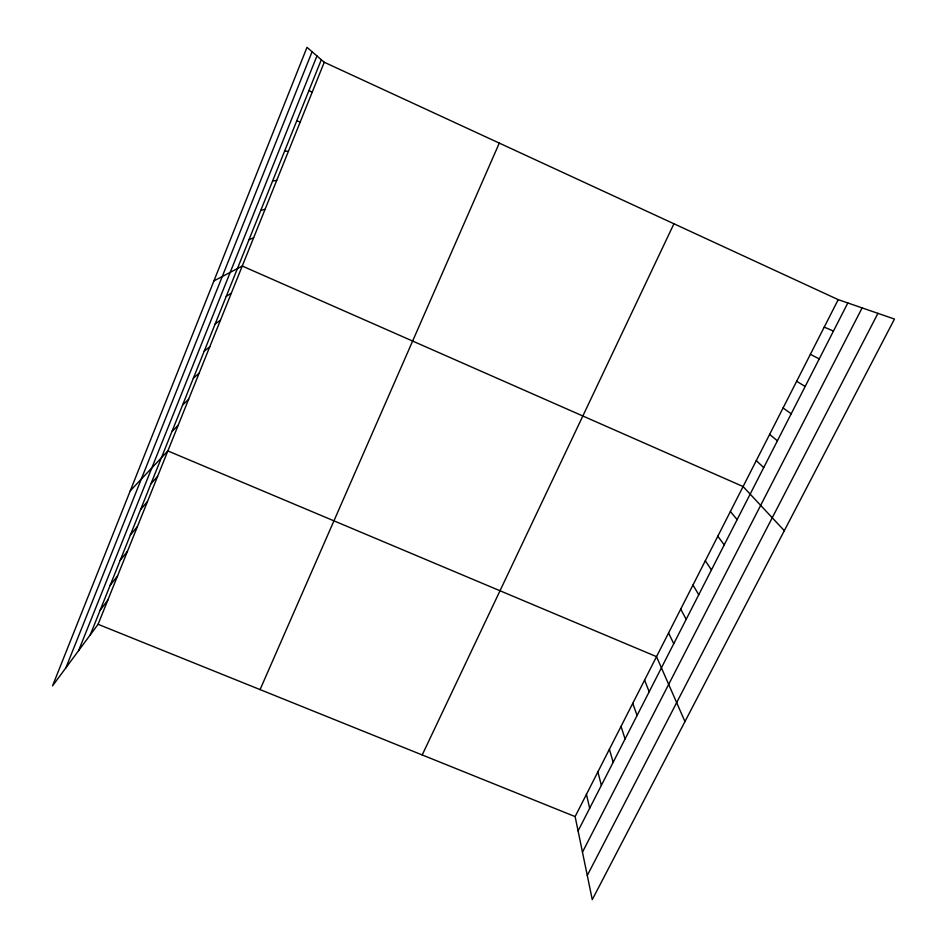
<?xml version="1.0" encoding="UTF-8"?>
<svg xmlns="http://www.w3.org/2000/svg" width="947" height="947" viewBox="0 0 947 947"><rect width="100%" height="100%" fill="white"/><g stroke="black" fill="none" stroke-linecap="round" stroke-linejoin="round"><path stroke-width="1.42" d="M65.852 667.872L312.084 51.754M78.637 650.577L316.937 55.944M90.249 634.892L321.317 59.72M98.086 624.298L324.253 62.253L306.994 47.35L52.535 685.865L98.086 624.298L575.125 816.598L592.266 899.65L894.465 319.056L838.202 299.643L324.253 62.253M260.07 689.605L499.282 143.092M422.196 754.96L673.933 223.764M575.125 816.598L838.202 299.643M578.084 830.945L847.825 302.957M582.464 852.158L862.125 307.893M587.282 875.466L877.94 313.35M100.133 610.282L107.78 600.197M110.112 585.435L117.57 575.883M120.186 560.375L127.443 551.332M130.343 535.079L137.41 526.579M140.606 509.545L147.46 501.59M150.964 483.775L157.604 476.365M130.272 490.795L167.856 450.926L656.52 656.65L684.953 721.578M171.963 431.489L178.19 425.239M182.605 404.985L188.619 399.326M193.366 378.22L199.142 373.154M204.221 351.207L209.772 346.756M215.17 323.921L220.497 320.098M226.238 296.387L231.317 293.191M213.904 280.916L242.254 266.036L743.087 486.557L784.317 530.675M249.037 239.638L253.618 237.78M260.78 210.412L265.101 209.251M272.641 180.889L276.702 180.427M284.621 151.058L288.409 151.331M296.731 120.92L300.235 121.938M824.221 327.106L833.455 331.071M810.383 354.32L819.238 358.913M308.959 90.486L312.179 92.25M796.664 381.274L805.151 386.483M783.074 407.968L791.207 413.78M769.627 434.401L777.392 440.829M756.286 460.597L763.708 467.605M730.386 511.51L737.133 519.631M717.802 536.239L724.23 544.892M705.326 560.754L711.434 569.928M692.955 585.045L698.756 594.74M680.704 609.122L686.196 619.326M668.558 632.987L673.755 643.688M644.587 680.1L649.192 691.76M632.762 703.349L637.082 715.47M621.031 726.385L625.067 738.98M609.406 749.231L613.171 762.276M597.877 771.888L601.369 785.371M586.453 794.344L589.673 808.264"/></g></svg>
